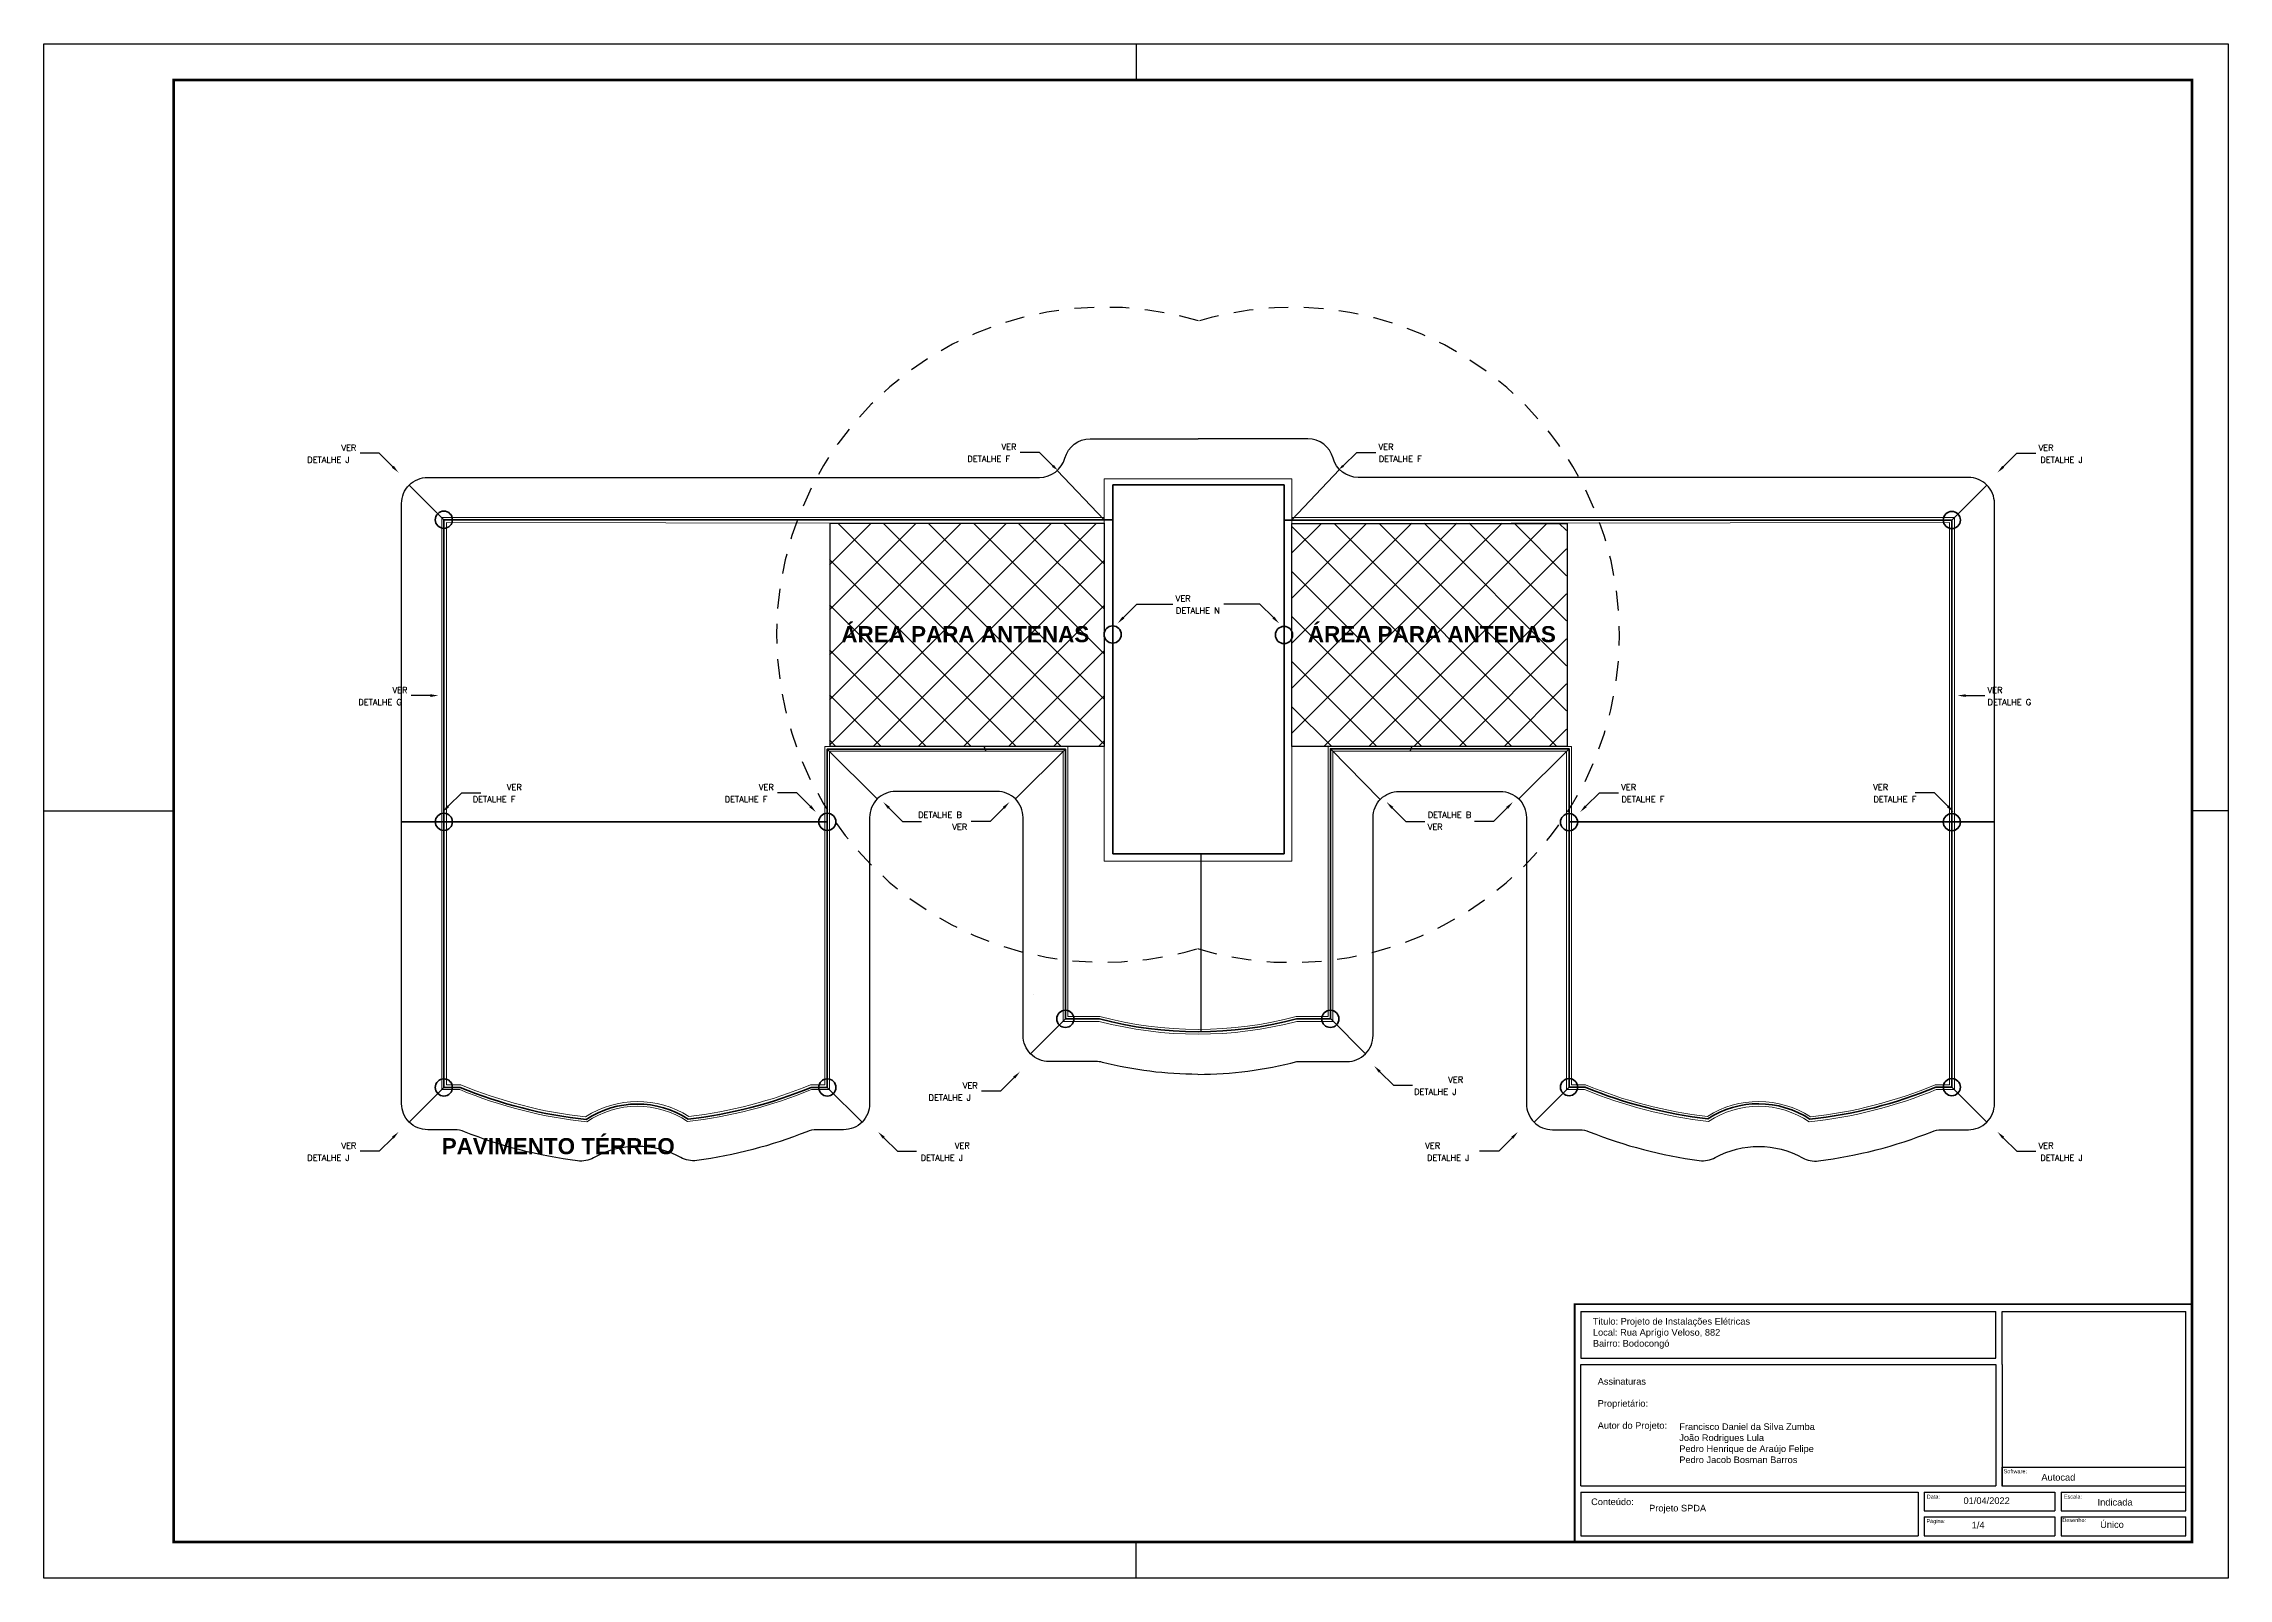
# Model space of a CAD drawing. Header units: millimetres. Extents: x 4236 to 4463, y 1839 to 1973.
# Drawn here: x 4236.9 to 4320.5, y 1904.4 to 1963.1 of the extents above; entities that cross this region are included whole.
import ezdxf
from ezdxf.enums import TextEntityAlignment as Align

# ---------------------------------------------------------------- set-up
doc = ezdxf.new("R2010")
doc.units = ezdxf.units.MM
doc.linetypes.add('JIS_02_0.7', pattern=[1.35, 0.75, -0.6])
doc.layers.get('0').update_dxf_attribs({"lineweight": 25})
for name, color, linetype in [('2', 2, 'Continuous'), ('C02', 42, 'Continuous'), ('NOTA', 3, 'Continuous'), ('TEXTO2', 7, 'Continuous'), ('Área protegida', 3, 'JIS_02_0.7')]:
    doc.layers.add(name, color=color, linetype=linetype)
for name, color, linetype, lineweight in [('Anel Captação', 3, 'Continuous', 211), ('aterramento', 4, 'Continuous', 25), ('C-Paredes-Acessorios', 20, 'Continuous', 5), ('C-Texto', 4, 'Continuous', 9), ('Captores', 3, 'Continuous', 211), ('Descida', 3, 'Continuous', 211)]:
    doc.layers.add(name, color=color, linetype=linetype, lineweight=lineweight)
doc.styles.add('80CL', font='romans.shx', dxfattribs={"height": 2})
doc.styles.add('BOLD', font='arialbd.ttf')
doc.styles.get("Standard").update_dxf_attribs({"font": 'arial.ttf'})

msp = doc.modelspace()

# ---------------------------------------------------------------- hatches: boundary and pattern name
h = msp.add_hatch()
h.set_pattern_fill('ANSI37', color=256, scale=0.384264, angle=270)
h.set_pattern_definition([(315, (1371.8383, 8834.5049), (0.86269669, 0.86269669), []), (45, (1371.8383, 8834.5049), (-0.86269669, 0.86269669), [])])
h.paths.add_polyline_path([(4284.658, 1944.766), (4284.658, 1936.233), (4286.041, 1936.233), (4295.171, 1936.233), (4295.171, 1944.784)])
h.paths.add_polyline_path([(4266.951, 1944.784), (4266.951, 1936.233), (4276.081, 1936.233), (4277.465, 1936.233), (4277.465, 1944.766)])

# ---------------------------------------------------------------- linework, layer by layer
for p, q in [((4236.863, 1904.384), (4236.863, 1963.135)), ((4236.863, 1963.135), (4320.509, 1963.135)), ((4278.686, 1963.135), (4278.686, 1961.741)), ((4320.509, 1963.135), (4320.509, 1904.384)), ((4236.863, 1933.76), (4241.842, 1933.76)), ((4320.509, 1933.76), (4319.115, 1933.76)), ((4278.686, 1904.384), (4278.686, 1905.778)), ((4320.509, 1904.384), (4236.863, 1904.384))]:
    msp.add_line(p, q)
at = {"const_width": 0.0996}
msp.add_lwpolyline([(4241.842, 1905.778), (4241.842, 1961.741), (4319.115, 1961.741), (4319.115, 1905.778)], close=True, dxfattribs=at)
for points in [[(4266.979, 1944.784), (4277.465, 1944.784), (4277.465, 1936.233), (4266.979, 1936.233)], [(4284.658, 1944.766), (4295.199, 1944.766), (4295.199, 1936.233), (4284.658, 1936.233)]]:
    msp.add_lwpolyline(points, close=True)
at = {"const_width": 0.0664}
msp.add_lwpolyline([(4295.482, 1914.88), (4295.482, 1905.778), (4319.115, 1905.778), (4319.115, 1914.88), (4295.482, 1914.88)], dxfattribs=at)
for points in [[(4295.72, 1912.808), (4311.608, 1912.808), (4311.608, 1914.595)], [(4295.72, 1914.595), (4295.72, 1912.808)], [(4295.72, 1914.595), (4311.608, 1914.595)], [(4311.846, 1912.57), (4311.846, 1914.595)], [(4311.846, 1914.595), (4318.877, 1914.595)], [(4318.877, 1907.237), (4318.877, 1914.595)], [(4295.72, 1907.923), (4295.72, 1912.57), (4311.608, 1912.57), (4311.608, 1907.923)], [(4311.846, 1912.57), (4311.846, 1907.926), (4318.868, 1907.926)], [(4311.832, 1908.638), (4311.832, 1907.923)], [(4311.832, 1908.638), (4318.877, 1908.638)], [(4295.72, 1907.923), (4311.608, 1907.923)], [(4295.72, 1907.684), (4308.629, 1907.684)], [(4295.72, 1907.684), (4295.72, 1906.016), (4308.629, 1906.016)], [(4308.629, 1907.684), (4308.629, 1906.016)], [(4308.868, 1907.684), (4308.868, 1906.97)], [(4308.868, 1907.684), (4313.872, 1907.684)], [(4311.832, 1907.923), (4318.877, 1907.922)], [(4313.872, 1907.684), (4313.872, 1906.97)], [(4314.11, 1907.684), (4314.11, 1906.97)], [(4314.11, 1907.684), (4318.877, 1907.684)], [(4318.877, 1906.97), (4318.877, 1907.684)], [(4308.868, 1906.97), (4313.872, 1906.97)], [(4308.868, 1906.731), (4308.868, 1906.016)], [(4308.868, 1906.731), (4313.872, 1906.731)], [(4313.872, 1906.731), (4313.872, 1906.016)], [(4314.11, 1906.97), (4318.877, 1906.97)], [(4314.11, 1906.731), (4314.11, 1906.016)], [(4314.11, 1906.731), (4318.877, 1906.731)], [(4314.11, 1906.016), (4318.877, 1906.016), (4318.877, 1906.731)], [(4308.868, 1906.016), (4313.872, 1906.016)]]:
    msp.add_lwpolyline(points)
at = {"layer": '2', "color": 2}
msp.add_line((4281.162, 1932.119), (4281.162, 1925.311), dxfattribs=at)
at = {"layer": 'Anel Captação', "color": 2}
for p, q in [((4277.793, 1946.243), (4277.793, 1932.119)), ((4277.793, 1946.243), (4284.354, 1946.243)), ((4284.354, 1946.243), (4284.354, 1932.119)), ((4252.187, 1933.344), (4266.865, 1933.344)), ((4295.268, 1933.344), (4309.923, 1933.344)), ((4277.793, 1932.119), (4284.354, 1932.119))]:
    msp.add_line(p, q, dxfattribs=at)
msp.add_lwpolyline([(4284.354, 1944.898), (4309.923, 1944.898), (4309.923, 1923.188), (4309.309, 1923.188, -0.071064), (4304.49, 1921.958, 0.300405), (4300.583, 1921.972, -0.069366), (4295.882, 1923.188), (4295.268, 1923.188), (4295.268, 1936.145), (4286.129, 1936.145), (4286.129, 1925.801), (4284.83, 1925.801, -0.130101), (4277.293, 1925.801), (4275.981, 1925.801), (4275.981, 1936.133), (4266.867, 1936.133), (4266.867, 1923.176), (4266.243, 1923.176, -0.069395), (4261.537, 1921.959, 0.301079), (4257.636, 1921.946, -0.071092), (4252.811, 1923.176), (4252.187, 1923.176), (4252.187, 1944.91), (4277.793, 1944.91)], format="xyb", dxfattribs=at)
at = {"layer": 'aterramento'}
for points in [[(4281.055, 1923.677, -0.062373), (4277.4, 1924.137, 0.062476), (4277.153, 1924.168), (4275.36, 1924.168, -0.414214), (4274.36, 1925.168), (4274.36, 1933.512, 0.414214), (4273.36, 1934.512), (4269.488, 1934.512, 0.414214), (4268.488, 1933.512), (4268.488, 1922.555, -0.414214), (4267.488, 1921.555), (4266.454, 1921.555, 0.095264), (4266.084, 1921.483, -0.061843), (4261.869, 1920.378, -0.160053), (4261.255, 1920.493, 0.258197), (4257.916, 1920.482, -0.160053), (4257.304, 1920.363, -0.063539), (4252.971, 1921.483, 0.095264), (4252.6, 1921.555), (4251.566, 1921.555, -0.414214), (4250.566, 1922.555), (4250.566, 1945.532, -0.414214), (4251.566, 1946.532), (4274.997, 1946.532, 0.338474), (4275.962, 1947.27, -0.338474), (4276.927, 1948.007), (4281.061, 1948.007)], [(4281.067, 1923.677, 0.064463), (4284.842, 1924.168), (4286.763, 1924.168, 0.414214), (4287.763, 1925.168), (4287.763, 1933.512, -0.414214), (4288.763, 1934.512), (4292.634, 1934.512, -0.414214), (4293.634, 1933.512), (4293.634, 1922.555, 0.414214), (4294.634, 1921.555), (4295.668, 1921.555, -0.095264), (4296.039, 1921.483, 0.061843), (4300.253, 1920.378, 0.160053), (4300.867, 1920.493, -0.258197), (4304.206, 1920.482, 0.160053), (4304.819, 1920.363, 0.063539), (4309.152, 1921.483, -0.095264), (4309.523, 1921.555), (4310.556, 1921.555, 0.414214), (4311.556, 1922.555), (4311.556, 1945.532, 0.414214), (4310.556, 1946.532), (4287.195, 1946.532, -0.338474), (4286.23, 1947.27, 0.338474), (4285.265, 1948.007), (4281.061, 1948.007)]]:
    msp.add_lwpolyline(points, format="xyb", dxfattribs=at)
at = {"layer": 'C-Paredes-Acessorios'}
for p, q in [((4277.465, 1946.47), (4277.465, 1931.837)), ((4277.465, 1946.47), (4284.658, 1946.47)), ((4284.658, 1946.47), (4284.658, 1931.837)), ((4252.103, 1923.092), (4252.103, 1944.995)), ((4252.103, 1944.995), (4277.465, 1944.995)), ((4275.897, 1936.049), (4266.951, 1936.049)), ((4266.951, 1936.049), (4266.951, 1923.092)), ((4275.897, 1925.705), (4275.897, 1936.049)), ((4277.465, 1931.837), (4284.658, 1931.837)), ((4274.758, 1926.737), (4274.758, 1926.737)), ((4275.897, 1925.705), (4275.897, 1925.705)), ((4252.795, 1923.092), (4252.103, 1923.092)), ((4266.951, 1923.092), (4266.259, 1923.092))]:
    msp.add_line(p, q, dxfattribs=at)
at = {"layer": 'C-Paredes-Acessorios', "lineweight": 15}
msp.add_lwpolyline([(4284.658, 1944.766), (4309.835, 1944.81), (4309.835, 1923.276), (4309.291, 1923.276, -0.07086), (4304.512, 1922.049, 0.295586), (4300.562, 1922.063, -0.069162), (4295.9, 1923.276), (4295.356, 1923.276), (4295.356, 1936.233), (4286.041, 1936.233), (4286.041, 1925.889), (4284.818, 1925.889, -0.130499), (4277.304, 1925.889), (4276.081, 1925.889), (4276.081, 1936.233), (4266.767, 1936.233), (4266.767, 1923.276), (4266.223, 1923.276, -0.069162), (4261.561, 1922.063, 0.295586), (4257.611, 1922.049, -0.07086), (4252.831, 1923.276), (4252.288, 1923.276), (4252.288, 1944.81), (4277.465, 1944.766)], format="xyb", dxfattribs=at)
at = {"layer": 'C-Paredes-Acessorios'}
msp.add_lwpolyline([(4284.658, 1944.995), (4310.019, 1944.995), (4310.019, 1923.092), (4309.328, 1923.092, -0.071292), (4304.465, 1921.859, 0.305883), (4300.607, 1921.872, -0.069595), (4295.863, 1923.092), (4295.171, 1923.092), (4295.171, 1936.049), (4286.226, 1936.049), (4286.226, 1925.705), (4284.842, 1925.705, -0.129671), (4277.28, 1925.705), (4275.897, 1925.705)], format="xyb", dxfattribs=at)
for centre, radius, start, end in [((4259.527, 1939.44), 17.68, 247.61797, 263.92934), ((4259.527, 1939.44), 17.68, 276.45782, 292.38203), ((4259.596, 1919.007), 3.448, 56.17765, 124.2095)]:
    msp.add_arc(centre, radius, start, end, dxfattribs=at)
at = {"layer": 'C02'}
for p, q in [((4249.713, 1947.456), (4248.98, 1947.456)), ((4250.232, 1946.937), (4249.713, 1947.456)), ((4274.986, 1947.49), (4274.253, 1947.49)), ((4275.505, 1946.972), (4274.986, 1947.49)), ((4286.618, 1946.972), (4287.136, 1947.49)), ((4287.136, 1947.49), (4287.87, 1947.49)), ((4311.891, 1946.937), (4312.409, 1947.456)), ((4312.409, 1947.456), (4313.143, 1947.456)), ((4278.201, 1941.164), (4278.719, 1941.683)), ((4278.719, 1941.683), (4280.102, 1941.683)), ((4283.428, 1941.683), (4282.046, 1941.683)), ((4283.946, 1941.164), (4283.428, 1941.683)), ((4251.668, 1938.177), (4250.935, 1938.177)), ((4310.454, 1938.177), (4311.188, 1938.177)), ((4252.35, 1933.939), (4252.868, 1934.458)), ((4252.868, 1934.458), (4253.602, 1934.458)), ((4265.695, 1934.458), (4264.962, 1934.458)), ((4266.214, 1933.939), (4265.695, 1934.458)), ((4295.908, 1933.939), (4296.427, 1934.458)), ((4296.427, 1934.458), (4297.16, 1934.458)), ((4309.254, 1934.458), (4308.521, 1934.458)), ((4309.773, 1933.939), (4309.254, 1934.458)), ((4269.225, 1933.881), (4269.743, 1933.362)), ((4269.743, 1933.362), (4270.476, 1933.362)), ((4273.105, 1933.362), (4272.371, 1933.362)), ((4273.623, 1933.881), (4273.105, 1933.362)), ((4288.499, 1933.881), (4289.018, 1933.362)), ((4289.018, 1933.362), (4289.751, 1933.362)), ((4292.379, 1933.362), (4291.646, 1933.362)), ((4292.898, 1933.881), (4292.379, 1933.362)), ((4273.504, 1923.036), (4272.77, 1923.036)), ((4274.022, 1923.554), (4273.504, 1923.036)), ((4288.022, 1923.779), (4288.541, 1923.261)), ((4288.541, 1923.261), (4289.274, 1923.261)), ((4249.713, 1920.734), (4248.98, 1920.734)), ((4250.232, 1921.252), (4249.713, 1920.734)), ((4269.031, 1921.252), (4269.55, 1920.734)), ((4269.55, 1920.734), (4270.283, 1920.734)), ((4292.573, 1920.734), (4291.84, 1920.734)), ((4293.091, 1921.252), (4292.573, 1920.734)), ((4311.891, 1921.252), (4312.409, 1920.734)), ((4312.409, 1920.734), (4313.143, 1920.734))]:
    msp.add_line(p, q, dxfattribs=at)
for points in [[(4250.195, 1946.901), (4250.268, 1946.974), (4250.451, 1946.716)], [(4275.468, 1946.935), (4275.542, 1947.008), (4275.685, 1946.806)], [(4286.655, 1946.935), (4286.581, 1947.008), (4286.466, 1946.847)], [(4311.928, 1946.901), (4311.854, 1946.974), (4311.672, 1946.716)], [(4278.238, 1941.128), (4278.164, 1941.201), (4277.982, 1940.943)], [(4283.91, 1941.128), (4283.983, 1941.201), (4284.166, 1940.943)], [(4251.668, 1938.229), (4251.668, 1938.125), (4251.98, 1938.178)], [(4310.455, 1938.229), (4310.454, 1938.125), (4310.143, 1938.178)], [(4252.387, 1933.903), (4252.313, 1933.976), (4252.13, 1933.718)], [(4266.177, 1933.903), (4266.251, 1933.976), (4266.433, 1933.718)], [(4269.262, 1933.917), (4269.188, 1933.844), (4269.005, 1934.102)], [(4273.586, 1933.917), (4273.66, 1933.844), (4273.842, 1934.102)], [(4288.536, 1933.917), (4288.462, 1933.844), (4288.28, 1934.102)], [(4292.861, 1933.917), (4292.935, 1933.844), (4293.117, 1934.102)], [(4295.945, 1933.903), (4295.872, 1933.976), (4295.689, 1933.718)], [(4309.736, 1933.903), (4309.81, 1933.976), (4309.992, 1933.718)], [(4288.059, 1923.816), (4287.985, 1923.743), (4287.803, 1924)], [(4273.985, 1923.591), (4274.059, 1923.518), (4274.241, 1923.776)], [(4250.195, 1921.289), (4250.268, 1921.216), (4250.451, 1921.473)], [(4269.068, 1921.289), (4268.994, 1921.216), (4268.812, 1921.473)], [(4293.055, 1921.289), (4293.128, 1921.216), (4293.311, 1921.473)], [(4311.928, 1921.289), (4311.854, 1921.216), (4311.672, 1921.473)]]:
    msp.add_solid(points, dxfattribs=at)
at = {"layer": 'Captores', "color": 2}
for centre in [(4252.187, 1944.91), (4309.923, 1944.898), (4277.793, 1940.518), (4284.354, 1940.5), (4252.187, 1933.344), (4266.865, 1933.344), (4295.268, 1933.332), (4309.923, 1933.332), (4275.981, 1925.801), (4286.129, 1925.801), (4252.187, 1923.176), (4266.867, 1923.176), (4295.268, 1923.188), (4309.923, 1923.188)]:
    msp.add_circle(centre, 0.329, dxfattribs=at)
at = {"layer": 'Descida', "color": 2}
for p, q in [((4277.465, 1944.91), (4275.669, 1946.79)), ((4284.658, 1944.91), (4286.48, 1946.832)), ((4252.187, 1944.91), (4250.859, 1946.239)), ((4309.935, 1944.91), (4311.263, 1946.239)), ((4266.867, 1936.133), (4268.781, 1934.219)), ((4274.067, 1934.219), (4275.981, 1936.133)), ((4288.034, 1934.197), (4286.142, 1936.133)), ((4295.256, 1936.133), (4293.341, 1934.219)), ((4252.187, 1933.344), (4250.566, 1933.344)), ((4309.935, 1933.344), (4311.556, 1933.344)), ((4275.981, 1925.801), (4274.651, 1924.462)), ((4286.142, 1925.801), (4287.471, 1924.462)), ((4252.187, 1923.176), (4250.859, 1921.847)), ((4266.867, 1923.176), (4268.195, 1921.847)), ((4295.256, 1923.176), (4293.927, 1921.847)), ((4309.935, 1923.176), (4311.263, 1921.847))]:
    msp.add_line(p, q, dxfattribs=at)
at = {"layer": 'Área protegida', "color": 2}
for centre, start, end in [((4277.465, 1940.509), 73.26185, 286.5906), ((4284.658, 1940.5), 253.26185, 106.5906), ((4284.658, 1940.5), 199.88531, 200.78391), ((4277.465, 1940.509), 339.17083, 340.06969)]:
    msp.add_arc(centre, 12.542, start, end, dxfattribs=at)

# ---------------------------------------------------------------- texts
at = {"layer": 'C-Texto', "style": 'BOLD'}
for s, p in [('ÁREA PARA ANTENAS', (4267.402, 1940.223)), ('ÁREA PARA ANTENAS', (4285.266, 1940.223)), ('PAVIMENTO TÉRREO', (4252.103, 1920.621))]:
    msp.add_text(s, height=0.61482, dxfattribs=at).set_placement(p)
at = {"layer": 'NOTA', "style": '80CL'}
for s, p in [('DETALHE J', (4246.955, 1947.206)), ('VER', (4248.261, 1947.667)), ('DETALHE F', (4272.228, 1947.24)), ('VER', (4273.534, 1947.701)), ('VER', (4287.973, 1947.701)), ('DETALHE F', (4287.984, 1947.24)), ('VER', (4313.246, 1947.667)), ('DETALHE J', (4313.312, 1947.206)), ('VER', (4280.205, 1941.894)), ('DETALHE N', (4280.216, 1941.433)), ('VER', (4250.216, 1938.388)), ('VER', (4311.291, 1938.388)), ('DETALHE G', (4248.91, 1937.927)), ('DETALHE G', (4311.291, 1937.927)), ('VER', (4254.597, 1934.669)), ('VER', (4264.244, 1934.669)), ('VER', (4297.264, 1934.669)), ('VER', (4306.911, 1934.669)), ('DETALHE F', (4253.29, 1934.208)), ('DETALHE F', (4262.937, 1934.208)), ('DETALHE F', (4297.275, 1934.208)), ('DETALHE F', (4306.922, 1934.208)), ('DETALHE B', (4270.346, 1933.612)), ('VER', (4271.653, 1933.151)), ('VER', (4289.855, 1933.151)), ('DETALHE B', (4289.855, 1933.612)), ('VER', (4272.052, 1923.247)), ('DETALHE J', (4289.335, 1923.011)), ('VER', (4290.642, 1923.472)), ('DETALHE J', (4270.745, 1922.786)), ('DETALHE J', (4246.955, 1920.484)), ('VER', (4248.261, 1920.945)), ('DETALHE J', (4270.44, 1920.484)), ('VER', (4271.747, 1920.945)), ('VER', (4289.761, 1920.945)), ('DETALHE J', (4289.827, 1920.484)), ('VER', (4313.246, 1920.945)), ('DETALHE J', (4313.312, 1920.484))]:
    msp.add_text(s, height=0.2306, dxfattribs=at).set_placement(p, align=Align.MIDDLE_LEFT)
at = {"layer": 'TEXTO2', "attachment_point": 1}
for s, width, heights, insert, char_height in [('Titulo: Projeto de Instalações Elétricas \\PLocal: Rua Aprígio Veloso, 882\\PBairro: Bodocongó ', 6.80516, [0], (4296.18, 1914.349), 0.25326), ('Assinaturas\\P\\PProprietário:\\P\\PAutor do Projeto:', 3.14032, [0], (4296.364, 1912.05), 0.25326), ('Francisco Daniel da Silva Zumba\\PJoão Rodrigues Lula \\PPedro Henrique de Araújo Felipe \\PPedro Jacob Bosman Barros ', 8.26571, [0], (4299.487, 1910.315), 0.25326), ('Software:', 1.4406, [0], (4311.905, 1908.557), 0.152), ('Autocad', 1.89239, [0], (4313.352, 1908.377), 0.2533), ('Conteúdo:', 3.72173, [0], (4296.112, 1907.44), 0.2533), ('Projeto SPDA', 9.67296, [0], (4298.333, 1907.197), 0.25326), ('Data:', 1.08542, [0.152], (4308.961, 1907.585), 0.152), ('01/04/2022', 2.04293, [0], (4310.371, 1907.483), 0.2533), ('Escala:', 1.57348, [0], (4314.211, 1907.586), 0.152), ('Indicada', 1.51476, [0], (4315.504, 1907.424), 0.2533), ('Página:', 1.82903, [0], (4308.951, 1906.649), 0.152), ('1/4', 1.12455, [0], (4310.683, 1906.546), 0.2533), ('Desenho:', 1.46585, [0], (4314.153, 1906.687), 0.152), ('Único', 1.41268, [0], (4315.603, 1906.567), 0.2533)]:
    msp.add_mtext_dynamic_manual_height_columns(s, width=width, gutter_width=1.266, heights=heights, dxfattribs=dict(at, insert=insert, char_height=char_height))

doc.saveas('drawing.dxf')
